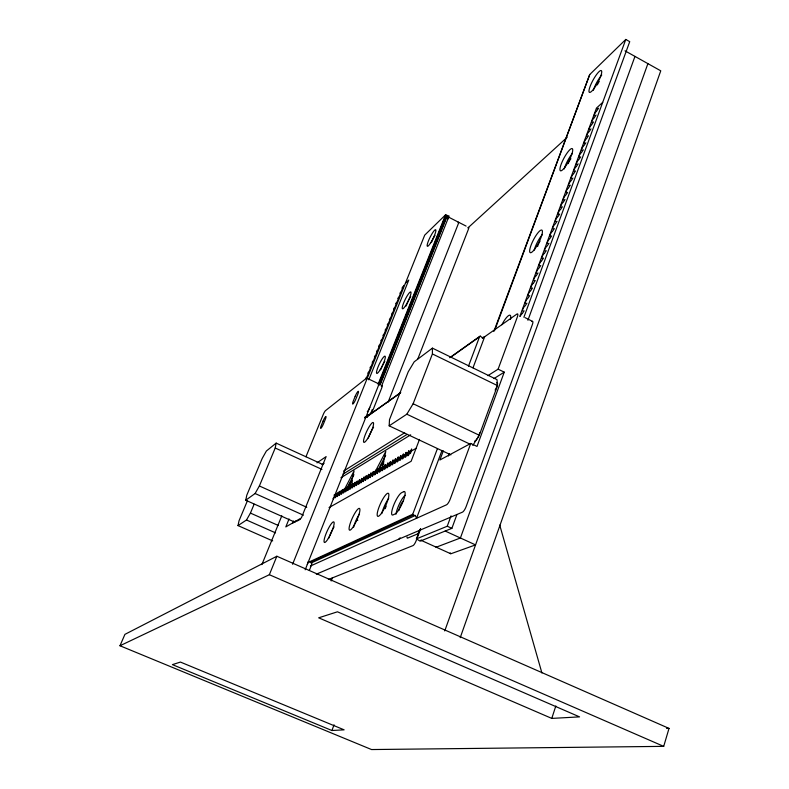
<?xml version="1.0" encoding="UTF-8"?>
<svg xmlns="http://www.w3.org/2000/svg" width="789" height="789" viewBox="0 0 789 789"><rect width="100%" height="100%" fill="white"/><g stroke="black" fill="none" stroke-linecap="round" stroke-linejoin="round"><path stroke-width="1.18" d="M355.247 482.335L354.517 484.811M450.894 454.878L389.164 425.843L406.818 414.195L413.14 403.751L432.411 353.945L432.421 348.136L496.991 379.627L497.504 385.614L479.278 435.242L472.789 445.46M585.892 142.77L583.988 145.57M408.949 450.864L408.209 453.537M353.068 483.657L352.348 486.044M583.318 149.802L581.414 152.573M406.236 452.452L405.507 455.095M580.734 156.833L578.84 159.595M348.777 486.132L348.057 488.539M578.15 163.865L576.256 166.637M346.657 487.375L345.937 489.772M400.901 455.578L400.171 458.222M575.546 170.917L573.652 173.708M344.566 488.598L343.836 491.014M398.277 457.147L397.557 459.711M572.932 178.058L571.058 180.799M570.309 185.198L568.425 187.95M342.485 489.821L341.765 492.208M395.674 458.646L394.944 461.259M567.676 192.358L565.792 195.11M393.109 460.125L392.38 462.739M338.382 492.277L337.662 494.595M565.032 199.528L563.159 202.29M390.565 461.624L389.835 464.218M562.379 206.777L560.496 209.519M388.04 463.104L387.31 465.707M559.717 214.026L557.862 216.728M334.349 494.634L334.151 495.354M557.044 221.305L555.19 224.007M554.361 228.613L552.468 231.345M380.623 467.502L379.894 470.047M548.966 243.288L547.093 246.02M378.207 468.893L377.477 471.408M546.244 250.685L544.371 253.407M373.434 471.694L372.704 474.209M540.781 265.508L538.926 268.25M371.086 473.065L370.357 475.56M368.759 474.436L368.029 476.931M389.164 425.843L389.5 419.63L408.199 371.866L414.195 361.826L432.421 348.136M364.173 477.128L363.453 479.544M529.725 295.609L527.88 298.321M361.904 478.479L361.184 480.905M411.68 449.207L410.951 451.929M598.604 108.162L596.662 111.022M596.08 115.056L594.147 117.896M593.545 121.95L591.651 124.741M591.01 128.873L589.087 131.674M365.031 417.026L364.982 417.549L370.751 413.446A4.014 0.759 -64.7 0 0 373.355 409.047L381.649 388.149A3.984 0.75 -64.5 0 0 381.817 385.555M389.391 319.535L390.269 318.046M387.271 324.831L388.139 323.342M382.99 335.473L383.858 333.994M385.131 330.147L385.999 328.668M380.85 340.809L381.698 339.349M378.7 346.164L379.539 344.724M376.54 351.539L377.379 350.099M374.38 356.924L375.219 355.484M372.211 362.319L373.049 360.879M367.852 373.167L368.69 371.727M370.031 367.743L370.869 366.303M365.662 378.612L366.5 377.181M402.045 288.044L402.962 286.506M397.853 298.479L398.761 296.95M399.944 293.252L400.871 291.713M295.106 522.269L245.734 500.236L255.094 493.519L259.374 485.975L275.223 448.014L276.16 443.112L322.612 464.405M395.743 303.716L396.64 302.207M391.522 314.239L392.399 312.75M393.632 308.972L394.53 307.463M245.734 500.236L246.819 495.127L262.244 458.37L266.376 451.022L276.16 443.112M272.698 540.909L238.012 525.592L239.057 520.72L247.421 500.778M381.935 469.297L385.791 451.476L374.045 473.883M350.178 487.336L354.103 470.885L343.738 490.768M333.205 498.194L333.224 498.934L334.644 496.705M381.521 469.011A4.724 0.996 -65.1 0 0 383.01 466.2L381.363 469.169M383.02 466.309L382.34 468.597M663.697 746.364L669.023 728.405L276.85 556.245L124.928 634.356L119.977 645.757L371.54 749.55L663.697 746.364L269.355 574.717L119.977 645.757M350.424 486.606L350.819 484.821L349.33 487.819M551.777 718.404L579.56 716.876L337.465 611.8L318.687 617.817L551.777 718.404L555.831 705.948M402.814 456.703L403.465 453.931L401.749 457.324M384.805 467.187L385.436 464.514L383.829 467.719M375.071 472.848L375.722 470.205L374.134 473.361M365.711 478.292L366.362 475.698L364.804 478.805M356.707 483.539L357.348 480.994L355.849 484.012M358.926 482.247L359.567 479.692L358.058 482.72M339.694 493.441L340.335 490.975L338.895 493.855M335.631 495.808L336.272 493.362L334.822 496.271M460.224 637.66L660.758 70.823L624.977 50.821M444.74 630.934L647.897 63.633M634.967 56.404L460.411 537.99L436.416 547.122A4.99 1.322 -65.8 0 1 435.725 546.511M419.856 529.666L416.414 538.887L420.133 541.155L451.88 528.344L456.949 514.467M527.92 320.265L629.73 41.659L625.785 39.45L589.738 74.531L493.835 331.479M519.783 316.478L596.464 108.083L602.717 102.353M416.414 538.887L447.245 526.224L451.052 515.848M523.886 317.267L625.785 39.45M487.878 375.663L498.115 369.163L504.25 372.161L477.02 446.426L470.737 443.448L439.897 459.997L443.319 450.884M470.737 443.448L450.263 498.993A5.464 1.41 -65.3 0 1 446.554 504.792L310.363 566.048M498.115 369.163L517.288 317.129A5.227 1.292 -63.3 0 0 516.913 314.061L482.355 338.382M377.31 471.891L377.112 473.558L378.72 471.072M379.736 470.481L379.529 472.157L381.156 469.662M370.189 476.033L369.982 477.68L371.56 475.244M372.546 474.662L372.329 476.319L373.917 473.864M374.913 473.282L374.706 474.948L376.304 472.483M420.645 528.827L416.227 540.554A4.842 1.203 -65.8 0 1 413.012 545.594L328.421 579.481M494.752 330.216L589.738 74.531M448.428 455.963L449.276 453.685M361.017 481.369L360.79 482.996L362.329 480.609M363.275 480.047L363.058 481.684L364.607 479.288M365.563 478.726L365.337 480.363L366.895 477.947M367.861 477.384L367.644 479.031L369.213 476.605M441.978 450.509L416.553 518.284L415.389 515.464L413.081 515.099L412.726 514.25L437.343 448.862M473.005 367.792L484.643 336.775L482.178 337.672L480.412 336.163L479.673 336.43L449.7 357.723M354.36 485.235L354.133 486.852L355.642 484.495M356.559 483.963L356.332 485.58L357.851 483.213M358.778 482.671L358.551 484.288L360.08 481.911M468.439 366.264L479.673 336.43M331.913 730.506L344.122 729.835L180.434 662.07L172.416 664.634L331.913 730.506L334.053 724.815M345.779 490.225L345.533 491.813L347.002 489.515M347.89 488.993L347.653 490.59L349.132 488.273M350.03 487.75L349.793 489.358L351.283 487.03M352.19 486.497L351.953 488.105L353.452 485.768M337.505 495.038L337.258 496.606L338.688 494.348M339.546 493.855L339.3 495.423L340.74 493.155M341.607 492.652L341.361 494.23L342.811 491.951M343.679 491.448L343.432 493.026L344.901 490.738M335.483 496.212L335.226 497.78L336.656 495.531M419.492 439.414L411.138 461.279L329.043 507.583M331.153 580.97L332.485 577.568M417.845 358.847L468.36 229.402A3.511 0.671 -63.2 0 0 468.252 227.607M388.109 402.153L458.153 224.184A3.521 0.651 -63.2 0 0 458.074 222.399M370.278 414.531L372.28 409.491M381.363 386.59L449.069 215.999L445.489 214.904L424.709 235.132L366.993 378.927M309.377 570.358L311.063 566.098A4.211 0.809 -66 0 0 311.497 562.764M378.099 384.243L445.489 214.904M378.651 384.332L446.022 214.953M305.185 569.786L378.099 386.452A3.994 0.74 -64.5 0 0 378.276 383.868M366.993 416.898L367.911 414.6M379.736 384.854L447.047 215.486M367.27 417.184L368.187 414.896M380.002 385.15L447.284 215.831M368.788 379.815L408.761 280.075L405.447 283.113M292.591 564.263L366.224 380.801A4.004 0.71 -64.5 0 0 366.451 378.227L325.472 410.665A3.659 0.592 -64.8 0 0 323.174 414.659L305.964 456.752M289.05 518.945L285.815 526.914L301.349 517.949L326.123 456.604L316.991 462.857M269.355 574.717L276.85 556.245M292.768 523.285L293.695 521.006M261.859 564.638L281.811 515.828M238.012 525.592L246.493 520L250.429 513.087L254.117 504.23M409.826 452.63L411.582 449.168M396.492 460.382L398.169 457.038M399.106 458.863L400.792 455.5M404.412 455.766L406.148 452.353M407.114 454.198L408.85 450.766M371.747 474.781L373.345 471.605M376.501 472.009L378.118 468.804M378.917 470.609L380.535 467.384M386.294 466.319L387.941 463.035M388.809 464.849L390.456 461.555M391.344 463.38L393.001 460.066M393.898 461.89L395.575 458.557M351.47 486.586L352.979 483.558M353.64 485.324L355.158 482.276M360.267 481.468L361.806 478.381M362.526 480.156L364.084 477.039M367.092 477.493L368.67 474.347M369.41 476.142L370.998 472.976M336.844 495.107L338.294 492.168M340.927 492.721L342.396 489.762M342.998 491.517L344.477 488.549M345.079 490.304L346.568 487.316M347.19 489.072L348.689 486.073M346.302 489.338L353.945 474.682M377.28 471.408L385.663 455.431M403.889 285.322L403.495 285.855M586.523 138.627L588.456 135.777M401.433 291.033L402.597 288.054M397.232 301.497L398.484 298.449M388.75 322.622L389.983 319.555M386.62 327.938L387.892 324.841M382.33 338.609L383.572 335.522M549.795 238.653L551.669 235.901M378.02 349.349L379.262 346.243M541.629 260.843L543.522 258.082M536.175 275.726L538.029 272.984M367.132 376.452L368.404 373.296M533.403 283.251L535.277 280.519M530.642 290.776L532.506 288.044M525.07 305.935L526.924 303.193M522.249 313.578L524.123 310.846M399.283 296.309L400.546 293.232M395.062 306.813L396.334 303.716M392.952 312.079L394.184 309.022M390.821 317.365L392.064 314.298M384.421 333.313L385.663 330.216M380.12 344.024L381.462 340.848M375.801 354.784L377.142 351.598M373.631 360.188L374.933 357.013M371.451 365.613L372.724 362.457M369.272 371.047L370.623 367.842M467.887 227.942L567.143 137.335M364.784 418.042L400.753 392.498M365.406 417.805L400.408 392.961M450.411 357.466L480.412 336.163M322.159 464.622L324.092 463.321M343.57 471.072L404.658 432.806M493.924 378.602L504.25 372.161M343.126 474.071L407.016 434.433M340.907 477.759L410.684 434.828M334.289 496.034L416.099 448.31M297.226 521.056L300.392 519.231M474.544 441.229L475.343 440.795A5.434 1.41 -64.6 0 0 479.702 432.776M308.686 562.192L412.726 514.25M310.077 562.36L413.081 515.099M311.024 563.04L415.389 515.464M316.32 574.165L462.482 512.14A5.444 1.47 -65.3 0 0 466.22 506.37L532.338 324.664A5.207 1.341 -63.3 0 0 531.894 321.567M666.567 728.484L669.023 728.405M246.493 520L275.539 532.861M250.429 513.087L278.409 525.513M255.094 493.519L303.43 515.187M259.374 485.975L306.763 507.278M421.287 540.416L450.46 553.631M445.193 531.046L475.55 544.903L450.983 553.72A4.981 1.371 -65.8 0 1 450.243 552.823M447.245 526.224L451.88 528.344M275.223 448.014L321.961 469.396M406.818 414.195L470.589 444.414M366.786 378.128L378.631 383.779M413.14 403.751L479.278 435.242M432.411 353.945L497.504 385.614M525.06 317.622L532.545 321.37M448.221 216.945L466.092 226.088M499.723 525.079L541.915 672.978M447.965 217.074A3.531 0.621 -63.3 0 1 447.905 218.938M421.78 540.495A5.01 1.272 -65.7 0 1 421.119 539.893M537.625 246.523A5.079 1.203 -62.6 0 1 540.021 241.197M568.198 163.619A5.01 1.144 -61.9 0 1 570.911 158.697M597.362 84.877A4.961 1.085 -61.3 0 1 599.226 81.464M296.122 520.848A3.984 0.69 -65.5 0 1 295.214 521.371M308.065 561.876A4.211 0.799 -66 0 1 307.306 564.441M369.785 407.351A4.014 0.75 -64.7 0 1 368.059 410.714M367.566 411.394A4.014 0.75 -64.7 0 1 367.289 411.671M400.112 537.773A4.852 1.164 -65.7 0 1 398.77 539.173M357.595 520.523A4.773 1.006 -65.6 0 1 357.792 520.109M385.229 508.678A5.059 1.134 -65.5 0 1 386.196 506.173M348.363 488.105A4.428 0.868 -65.3 0 1 350.168 483.223A4.428 0.868 -65.3 0 1 352.279 480.826M352.269 481.99A4.428 0.868 -65.3 0 1 352.111 482.631M351.47 484.407A4.428 0.868 -65.3 0 1 349.537 487.977M383.839 463.912A4.724 0.996 -65.1 0 1 383.73 464.287M379.913 470.55A4.724 0.996 -65.1 0 1 380.959 465.914A4.724 0.996 -65.1 0 1 383.858 461.969M399.096 510.177A5.503 1.282 -65.4 0 1 400.644 504.94A5.503 1.282 -65.4 0 1 403.544 500.837M496.616 382.931A5.375 1.371 -64 0 1 497.415 384.707A5.375 1.371 -64 0 1 495.088 390.111M368.295 438.033A10.957 2.14 -64.9 0 1 373.591 427.234M328.816 538.108A11.293 2.239 -65.7 0 1 334.043 526.914M353.492 527.496A11.934 2.515 -65.6 0 1 359.537 513.817M381.768 513.609A12.644 2.831 -65.5 0 1 388.721 498.263M396.009 514.211A12.289 2.86 -65.4 0 1 405.073 495.285M383.612 468.232A2.347 0.493 -65.1 0 1 382.093 470.708A2.347 0.493 -65.1 0 1 382.182 469.06M386.097 466.792A2.357 0.503 -65.1 0 1 384.568 469.277A2.357 0.503 -65.1 0 1 384.647 467.63M388.602 465.332A2.367 0.503 -65.1 0 1 387.074 467.828A2.367 0.503 -65.1 0 1 387.143 466.181M391.137 463.853A2.387 0.513 -65.1 0 1 389.588 466.368A2.387 0.513 -65.1 0 1 389.667 464.711M393.701 462.364A2.397 0.513 -65.1 0 1 392.143 464.899A2.397 0.513 -65.1 0 1 392.212 463.232M396.285 460.865A2.406 0.523 -65 0 1 394.717 463.409A2.406 0.523 -65 0 1 394.776 461.743M398.899 459.346A2.416 0.523 -65 0 1 397.321 461.9A2.416 0.523 -65 0 1 397.38 460.224M401.542 457.807A2.436 0.533 -65 0 1 399.954 460.382A2.436 0.533 -65 0 1 400.003 458.705M404.205 456.259A2.446 0.542 -65 0 1 402.607 458.843A2.446 0.542 -65 0 1 402.656 457.156M406.907 454.691A2.456 0.542 -65 0 1 405.299 457.295A2.456 0.542 -65 0 1 405.339 455.598M409.629 453.103A2.466 0.552 -64.9 0 1 408.012 455.726A2.466 0.552 -64.9 0 1 408.041 454.03M410.448 453.626A2.485 0.552 -64.9 0 1 410.783 452.432M407.075 536.954A4.882 1.193 -65.7 0 0 407.676 538.088L417.105 534.133A4.971 1.233 -65.7 0 0 420.419 528.926M501.873 324.733A12.92 3.136 -63.5 0 1 508.698 315.511A12.92 3.136 -63.5 0 1 510.444 319.456M534.163 250.202A12.693 3.018 -62.6 0 1 542.457 234.402M564.283 168.925A12.535 2.86 -61.9 0 1 572.449 153.313M593.348 90.281A12.407 2.702 -61.3 0 1 601.751 74.985M380.88 369.351A9.567 1.756 -64.4 0 1 384.805 361.323M406.187 305.945A9.419 1.696 -63.9 0 1 410.753 296.615M431.435 242.529A9.3 1.637 -63.4 0 1 434.986 235.408M520.355 316.073A2.594 0.641 -63.3 0 1 521.795 314.022M522.969 310.817A2.584 0.641 -63.2 0 1 522.791 309.308A2.584 0.641 -63.2 0 1 524.596 306.398M525.77 303.213A2.584 0.641 -63.1 0 1 525.582 301.714A2.584 0.641 -63.1 0 1 527.387 298.804M528.551 295.628A2.574 0.641 -63.1 0 1 528.364 294.149A2.574 0.641 -63.1 0 1 530.169 291.24M531.332 288.084A2.574 0.631 -63 0 1 531.135 286.624A2.574 0.631 -63 0 1 532.94 283.705M534.094 280.559A2.574 0.631 -62.9 0 1 533.897 279.119A2.574 0.631 -62.9 0 1 535.701 276.199M536.845 273.073A2.564 0.631 -62.8 0 1 536.648 271.653A2.564 0.631 -62.8 0 1 538.443 268.733M539.597 265.607A2.564 0.621 -62.8 0 1 539.38 264.207A2.564 0.621 -62.8 0 1 541.185 261.287M542.329 258.181A2.564 0.621 -62.7 0 1 542.112 256.79A2.564 0.621 -62.7 0 1 543.907 253.871M545.041 250.774A2.554 0.621 -62.6 0 1 544.824 249.413A2.554 0.621 -62.6 0 1 546.619 246.484M547.753 243.397A2.554 0.621 -62.6 0 1 547.527 242.055A2.554 0.621 -62.6 0 1 549.331 239.126M550.456 236.059A2.554 0.611 -62.5 0 1 550.229 234.727A2.554 0.611 -62.5 0 1 552.024 231.798M553.148 228.741A2.545 0.611 -62.4 0 1 552.911 227.429A2.545 0.611 -62.4 0 1 554.706 224.5M555.821 221.453A2.545 0.611 -62.3 0 1 555.584 220.161A2.545 0.611 -62.3 0 1 557.379 217.231M558.494 214.194A2.545 0.602 -62.3 0 1 558.247 212.922A2.545 0.602 -62.3 0 1 560.042 209.992M561.157 206.965A2.535 0.602 -62.2 0 1 560.9 205.702A2.535 0.602 -62.2 0 1 562.695 202.773M563.8 199.765A2.535 0.602 -62.2 0 1 563.543 198.522A2.535 0.602 -62.2 0 1 565.338 195.583M566.433 192.585A2.535 0.602 -62.1 0 1 566.177 191.362A2.535 0.602 -62.1 0 1 567.962 188.433M569.066 185.435A2.535 0.592 -62 0 1 568.8 184.232A2.535 0.592 -62 0 1 570.585 181.302M571.68 178.324A2.525 0.592 -62 0 1 571.414 177.13A2.525 0.592 -62 0 1 573.199 174.191M574.293 171.223A2.525 0.592 -61.9 0 1 574.017 170.059A2.525 0.592 -61.9 0 1 575.802 167.12M576.887 164.161A2.525 0.582 -61.9 0 1 576.611 163.007A2.525 0.582 -61.9 0 1 578.396 160.068M579.471 157.129A2.525 0.582 -61.8 0 1 579.185 155.985A2.525 0.582 -61.8 0 1 580.97 153.046M582.055 150.117A2.515 0.582 -61.7 0 1 581.759 148.993A2.515 0.582 -61.7 0 1 583.544 146.054M584.619 143.134A2.515 0.582 -61.7 0 1 584.324 142.02A2.515 0.582 -61.7 0 1 586.109 139.081M587.174 136.172A2.515 0.572 -61.6 0 1 586.878 135.087A2.515 0.572 -61.6 0 1 588.663 132.138M589.728 129.238A2.515 0.572 -61.6 0 1 589.422 128.173A2.515 0.572 -61.6 0 1 591.198 125.224M592.263 122.334A2.505 0.572 -61.5 0 1 591.957 121.279A2.505 0.572 -61.5 0 1 593.732 118.34M594.788 115.46A2.505 0.562 -61.5 0 1 594.482 114.415A2.505 0.562 -61.5 0 1 596.257 111.476M597.312 108.606A2.505 0.562 -61.4 0 1 596.839 108.774M355.178 396.334L353.304 400.98A4.458 0.779 -64.7 0 0 353.008 403.929A4.458 0.779 -64.7 0 0 355.869 399.017L357.752 394.352A4.448 0.779 -64.6 0 0 358.038 391.433A4.448 0.779 -64.6 0 0 355.178 396.334M323.076 421.109L321.301 425.458A4.152 0.681 -64.9 0 0 320.916 428.289A4.152 0.681 -64.9 0 0 323.52 423.762L325.305 419.383A4.142 0.671 -64.9 0 0 325.689 416.592A4.142 0.671 -64.9 0 0 323.076 421.109M403.603 491.685L401.532 492.75A12.299 2.821 -65.4 0 0 393.474 505.739A12.299 2.821 -65.4 0 0 393.08 514.921L395.131 513.945A12.348 2.84 -65.4 0 0 403.287 500.877A12.348 2.84 -65.4 0 0 403.603 491.685M367.585 438.645A10.967 2.111 -64.9 0 0 373.305 422.579A10.967 2.111 -64.9 0 0 364.745 436.1A10.967 2.111 -64.9 0 0 367.585 438.645M328.352 538.374A11.302 2.209 -65.7 0 0 333.816 521.904A11.302 2.209 -65.7 0 0 325.127 536.224A11.302 2.209 -65.7 0 0 328.352 538.374M353.896 525.75A11.943 2.475 -65.6 0 0 359.468 508.412A11.943 2.475 -65.6 0 0 350.138 523.649A11.943 2.475 -65.6 0 0 353.896 525.75M382.024 512.436A12.654 2.791 -65.4 0 0 388.504 493.441A12.654 2.791 -65.4 0 0 378.533 508.481A12.654 2.791 -65.4 0 0 382.024 512.436M534.834 248.989A12.703 2.978 -62.7 0 0 542.082 230.26A12.703 2.978 -62.7 0 0 531.175 244.886A12.703 2.978 -62.7 0 0 534.834 248.989M565.348 166.647A12.545 2.821 -62 0 0 572.301 148.657A12.545 2.821 -62 0 0 561.354 163.747A12.545 2.821 -62 0 0 565.348 166.647M593.9 88.723A12.417 2.673 -61.4 0 0 601.465 70.714A12.417 2.673 -61.4 0 0 590.675 85.005A12.417 2.673 -61.4 0 0 593.9 88.723M380.13 369.854A9.576 1.736 -64.4 0 0 385.062 356.174A9.576 1.736 -64.4 0 0 377.517 368.355A9.576 1.736 -64.4 0 0 380.13 369.854M405.566 305.688A9.429 1.677 -63.9 0 0 410.862 291.969A9.429 1.677 -63.9 0 0 403.445 303.44A9.429 1.677 -63.9 0 0 405.566 305.688M430.577 242.973A9.3 1.617 -63.5 0 0 435.696 229.727A9.3 1.617 -63.5 0 0 428.24 241.414A9.3 1.617 -63.5 0 0 430.577 242.973"/></g></svg>
